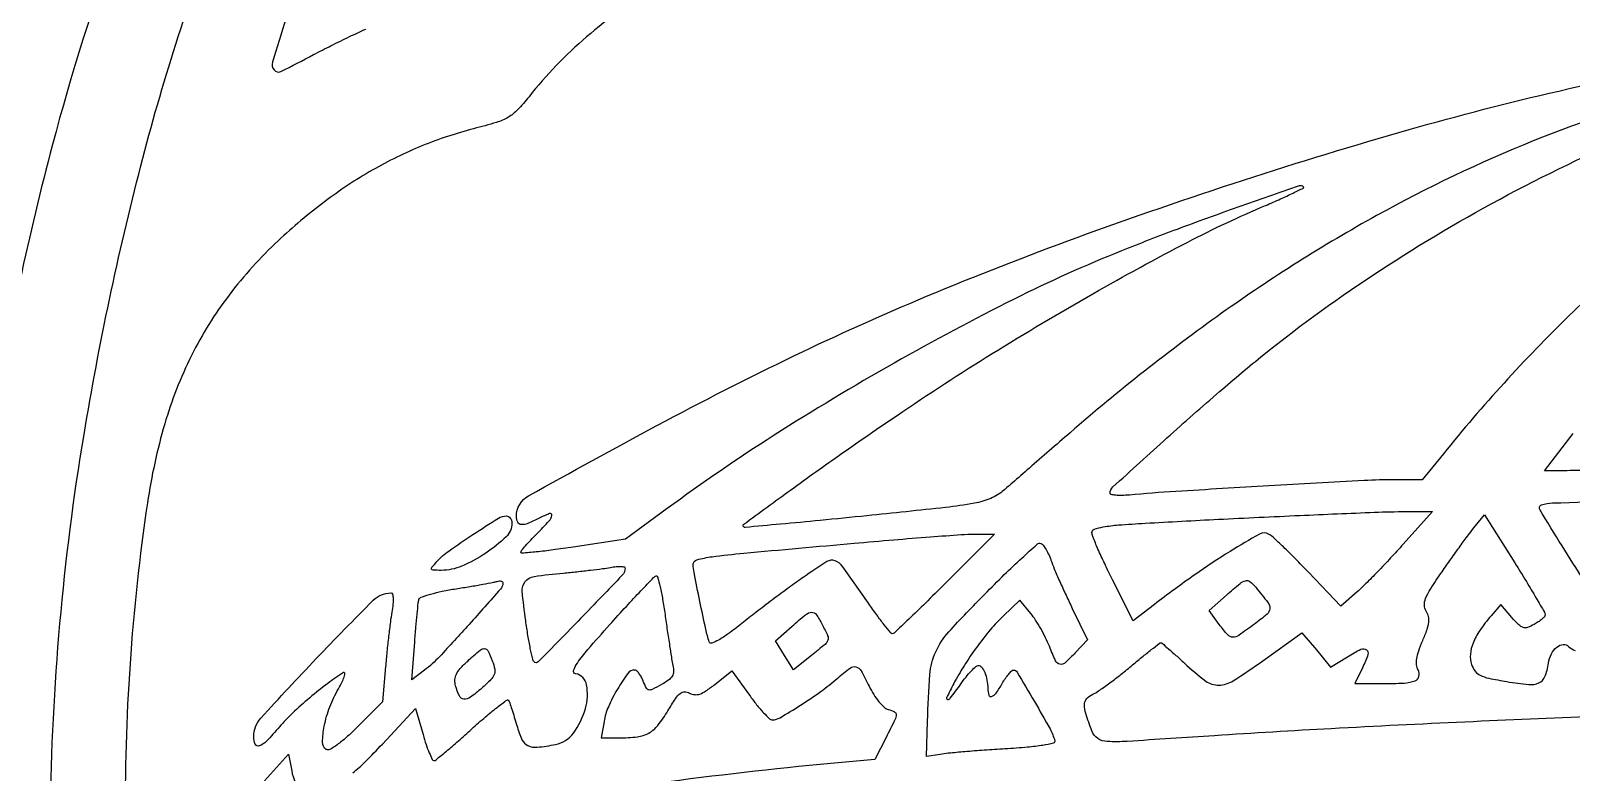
# Model space of a CAD drawing. Header units: millimetres. Extents: x 7 to 202, y 10 to 284.
# Drawn here: x 58.9 to 70.53, y 76.53 to 82.13 of the extents above; entities that cross this region are included whole.
import ezdxf

# ---------------------------------------------------------------- set-up
doc = ezdxf.new("R2010")
doc.units = ezdxf.units.MM
doc.layers.add('CUT', color=1, linetype='Continuous')
doc.layers.add('ENGRAVE', color=7, linetype='Continuous')

msp = doc.modelspace()

# ---------------------------------------------------------------- linework, layer by layer
at = {"layer": 'CUT'}
msp.add_circle((77.5, 76), 20, dxfattribs=at)
at = {"layer": 'ENGRAVE', "extrusion": (0, 0, -1)}
for points in [[(-32.411, 127.361, -0.000002), (-32.398, 124.768, -0.000205)], [(-77.201, 105.963, 0.000018), (-68.269, 105.993, 0.000035), (-59.395, 106.023, 0.092839)], [(-71.757, 56.849, 0.05031), (-68.25, 58.267, 0.050036), (-65.081, 60.365, 0.045234), (-62.273, 63.117, 0.039894), (-60.412, 65.694, 0.039431), (-58.977, 68.543, 0.039455), (-58.007, 71.58, 0.040054), (-57.532, 74.717, 0.015781), (-57.506, 75.382, 0.005868), (-57.511, 76.317, 0.00584), (-57.537, 77.249, 0.016497), (-57.584, 77.899, 0.033804), (-58.119, 80.955, 0.038207), (-59.049, 83.783, 0.038966), (-60.377, 86.389, 0.038007), (-62.104, 88.78, 0.042124), (-64.649, 91.324, 0.044845), (-67.535, 93.346, 0.045322), (-70.705, 94.804, 0.044887)], [(-70.988, 94.108, -0.032455), (-68.886, 93.201, -0.031304), (-66.893, 92.021, -0.041615), (-64.174, 89.821, -0.044448), (-61.923, 87.246, -0.045413), (-60.203, 84.368, -0.047506), (-59.061, 81.269, -0.022557), (-58.614, 79.203, -0.025379), (-58.376, 77.184, -0.026237), (-58.349, 75.214, -0.028035), (-58.531, 73.297, -0.050307), (-59.467, 69.648, -0.047999), (-61.123, 66.198, -0.047612), (-63.421, 63.102, -0.04781), (-66.261, 60.501, -0.054787), (-69.624, 58.502, -0.053836), (-73.36, 57.266, -0.052978)], [(-71.889, 58.453, 0.044188), (-69.065, 59.618, 0.044295), (-66.496, 61.258, 0.042822), (-64.224, 63.342, 0.014695), (-63.231, 64.489, 0.018927), (-62.391, 65.603, 0.019062), (-61.642, 66.77, 0.015274), (-60.924, 68.079, 0.040872), (-59.866, 70.658, 0.0403), (-59.235, 73.387, 0.039829), (-59.045, 76.213, 0.037972), (-59.299, 79.08, 0.021879), (-59.728, 81.109, 0.027891), (-60.308, 82.932, 0.028903), (-61.066, 84.626, 0.026779), (-62.033, 86.265, 0.055464), (-64.587, 89.317, 0.053688), (-67.777, 91.771, 0.053561), (-71.423, 93.494, 0.054671)], [(-63.633, 82.473, -0.040102), (-63.093, 82.082, -0.048232), (-62.659, 81.631, 0.022385), (-62.572, 81.531, 0.0715), (-62.503, 81.476, 0.05724), (-62.413, 81.437, 0.010812), (-62.241, 81.389, -0.034142), (-61.851, 81.259, -0.032626), (-61.476, 81.076, -0.03134), (-61.115, 80.837, -0.026621), (-60.765, 80.543, -0.04236), (-60.394, 80.132, -0.046824), (-60.111, 79.676, -0.044881), (-59.908, 79.159, -0.033909), (-59.778, 78.563, -0.039468), (-59.611, 76.124, -0.036774)], [(-60.823, 82.219, -0.004318), (-60.722, 81.893, -0.242689), (-60.734, 81.833, -0.356036), (-60.785, 81.821, -0.007366), (-61.033, 81.949, 0.005674), (-61.166, 82.017, 0.005265), (-61.304, 82.085, 0.005257), (-61.428, 82.142, 0.017606)], [(-71.418, 81.68, -0.035512), (-70.241, 81.297, -0.030034), (-69.059, 80.733, -0.028381), (-67.889, 79.995, -0.024287), (-66.744, 79.092, 0.000192), (-66.587, 78.956, 0.000218), (-66.437, 78.825, 0.000198), (-66.309, 78.714, 0.001207), (-66.243, 78.657, 0.077477), (-66.146, 78.597, 0.054081), (-66.022, 78.56, 0.01895), (-65.804, 78.528, 0.001438), (-65.21, 78.465, 0.001102), (-64.858, 78.43, 0.001807), (-64.558, 78.402, 0.000186), (-64.291, 78.377, 0.196319), (-64.28, 78.381, 0.490284), (-64.281, 78.402, 0.000758), (-64.634, 78.66, 0.004586), (-65.019, 78.935, 0.003658), (-65.438, 79.224, 0.010264), (-66.157, 79.691, 0.009411), (-66.916, 80.142, 0.009797), (-67.633, 80.533, 0.019344), (-68.22, 80.809, -0.004873), (-68.334, 80.859, -0.008378), (-68.428, 80.903, -0.003025), (-68.506, 80.941, -0.511048), (-68.507, 80.949, -0.28755), (-68.474, 80.957, -0.00078), (-68.012, 80.796, -0.004866), (-67.552, 80.629, -0.006257), (-67.132, 80.466, -0.020343), (-66.322, 80.102, -0.013165), (-65.415, 79.618, -0.012947), (-64.509, 79.073, -0.016339), (-63.703, 78.52), (-63.387, 78.288), (-62.993, 78.228, 0.004826), (-62.841, 78.207, 0.008131), (-62.714, 78.192, 0.002669), (-62.606, 78.182, 0.440131), (-62.598, 78.19, 0.170935), (-62.603, 78.202, 0.007489), (-62.633, 78.239, 0.011968), (-62.672, 78.282, 0.008186), (-62.717, 78.328, -0.010217), (-62.811, 78.426, -0.146342), (-62.832, 78.468, -0.576579), (-62.815, 78.482, -0.030416), (-62.737, 78.447, 0.019662), (-62.65, 78.407, 0.118529), (-62.601, 78.399, 0.267929), (-62.574, 78.417, 0.113072), (-62.564, 78.46, 0.271868), (-62.656, 78.616, 0.004026), (-63.624, 79.146, 0.011006), (-64.663, 79.675, 0.013328), (-65.661, 80.123, 0.011439), (-66.798, 80.568, 0.008902), (-68.054, 81.001, 0.008982), (-69.306, 81.383, 0.012746), (-70.434, 81.674, 0.011296), (-71.693, 81.936, 0.009447)], [(-71.016, 80.442, -0.014655), (-70.513, 79.977, -0.014247), (-70.021, 79.468, -0.014528), (-69.563, 78.934), (-69.404, 78.737), (-69.198, 78.737, -0.013562), (-68.964, 78.731, -0.000784), (-68.246, 78.691, -0.001106), (-67.544, 78.649, -0.007224), (-67.192, 78.622, 0.016791), (-67.136, 78.619, 0.028051), (-67.089, 78.62, 0.027741), (-67.054, 78.626, 0.356899), (-67.047, 78.635, 0.211096), (-67.068, 78.683, 0.001017), (-67.476, 79.053, 0.005152), (-67.874, 79.405, 0.009402), (-68.207, 79.683, 0.024626), (-69.088, 80.321, 0.022512), (-70.053, 80.891, 0.022066), (-71.086, 81.382, 0.021382)], [(-70.716, 65.399), (-70.173, 65.409, 0.005982), (-69.956, 65.416, 0.007344), (-69.754, 65.427, 0.006218), (-69.585, 65.441, 0.051636), (-69.51, 65.457, 0.089471), (-69.39, 65.519, 0.010691), (-69.158, 65.707, 0.006627), (-68.924, 65.91, 0.213648), (-68.894, 65.977, 0.414036), (-68.922, 66.005, 0.000023), (-72.955, 66.007, 0.000044), (-76.966, 66.009, 0.142368)], [(-70.653, 78.809, 0.010066), (-70.475, 78.806), (-70.328, 78.806), (-70.543, 79.088, 0.025231)], [(-70.626, 77.978, 0.007949), (-70.459, 78.238, 0.004266), (-70.291, 78.513, 0.48096), (-70.305, 78.548, 0.07001), (-70.388, 78.562, 0.00025), (-71.394, 78.598, 0.001339)], [(-70.709, 76.95, -0.001914), (-69.726, 76.907, -0.001899), (-68.717, 76.857, -0.002808), (-67.834, 76.804, 0.000699), (-67.176, 76.761, 0.025497), (-67.025, 76.76, 0.140885), (-66.954, 76.783, 0.153278), (-66.909, 76.84, 0.013175), (-66.863, 76.971, 0.084213), (-66.853, 77.04, 0.175273), (-66.871, 77.084, 0.106347), (-66.916, 77.118, -0.043128), (-66.959, 77.142, -0.007938), (-67.034, 77.195, -0.008473), (-67.119, 77.26, -0.007622), (-67.206, 77.33, 0.00307), (-67.287, 77.397, 0.004827), (-67.358, 77.454, 0.001445), (-67.42, 77.502, 0.166178), (-67.43, 77.506, 0.176837), (-67.439, 77.502, 0.002231), (-67.488, 77.461, 0.006207), (-67.544, 77.411, 0.003988), (-67.608, 77.353, -0.02566), (-67.769, 77.217, -0.170494), (-67.868, 77.186, -0.134971), (-67.976, 77.219, -0.013998), (-68.2, 77.37), (-68.495, 77.581), (-68.604, 77.452), (-68.712, 77.322), (-68.839, 77.401, 0.022326), (-68.941, 77.457, 0.282628), (-68.982, 77.453, 0.329128), (-68.994, 77.417, 0.026614), (-68.952, 77.317), (-68.895, 77.198), (-69.097, 77.198, -0.011782), (-69.267, 77.202, -0.07827), (-69.35, 77.219, -0.248068), (-69.379, 77.252, -0.18455), (-69.373, 77.301, 0.098474), (-69.361, 77.339, 0.063303), (-69.363, 77.386, 0.044842), (-69.377, 77.444, 0.017902), (-69.407, 77.522, -0.014952), (-69.44, 77.606, -0.056377), (-69.453, 77.661, -0.088451), (-69.451, 77.704, -0.081491), (-69.434, 77.745, 0.132067), (-69.42, 77.79, 0.103915), (-69.429, 77.84, 0.047758), (-69.466, 77.912, 0.007759), (-69.553, 78.043, 0.00311), (-69.621, 78.139, 0.002974), (-69.69, 78.236, 0.002946), (-69.752, 78.321, 0.010649), (-69.793, 78.374), (-69.873, 78.472), (-70.102, 78.109, 0.003346), (-70.19, 77.968, 0.005128), (-70.264, 77.844, 0.001937), (-70.326, 77.737, 0.131144), (-70.331, 77.717, 0.17962), (-70.326, 77.703, 0.0344), (-70.307, 77.684, 0.032732), (-70.28, 77.663, 0.025024), (-70.248, 77.644, 0.041481), (-70.198, 77.622, 0.160042), (-70.165, 77.622, 0.119593), (-70.132, 77.642, 0.018778), (-70.081, 77.697), (-69.996, 77.795), (-69.924, 77.71, -0.026002), (-69.838, 77.599, -0.055189), (-69.787, 77.503, -0.073582), (-69.767, 77.419, -0.102852), (-69.776, 77.342, -0.081593), (-69.802, 77.292, -0.118467), (-69.841, 77.261, -0.062031), (-69.907, 77.238, -0.009811), (-70.043, 77.213, -0.017204), (-70.208, 77.191, -0.128807), (-70.285, 77.203, -0.199765), (-70.33, 77.25, -0.051595), (-70.357, 77.351, 0.075684), (-70.379, 77.422, 0.103925), (-70.421, 77.474, 0.151853), (-70.468, 77.493, 0.222998), (-70.509, 77.478, -0.113284), (-70.559, 77.447, -0.161546)], [(-61.328, 76.523, -0.029283), (-61.423, 76.607, -0.009622), (-61.552, 76.741), (-61.802, 77.009), (-61.859, 76.812, -0.010874), (-61.882, 76.737, -0.017106), (-61.906, 76.674, -0.011383), (-61.929, 76.624, -0.291672), (-61.941, 76.616, -0.171789), (-61.957, 76.622, -0.002638), (-62.035, 76.687, -0.006715), (-62.126, 76.764, -0.004351), (-62.228, 76.856, 0.007697), (-62.33, 76.946, 0.013166), (-62.418, 77.018, 0.007003), (-62.492, 77.073, 0.450782), (-62.505, 77.07, 0.044459), (-62.513, 77.052, 0.003571), (-62.529, 77.004, 0.004801), (-62.548, 76.945, 0.003667), (-62.567, 76.881, -0.036852), (-62.606, 76.774, -0.174565), (-62.651, 76.729, -0.141797), (-62.72, 76.717, -0.021652), (-62.86, 76.738, -0.187037), (-62.994, 76.824, -0.089933), (-63.085, 77.009, -0.110929), (-63.094, 77.189, -0.319761), (-63.011, 77.272, 0.458869), (-62.996, 77.297, 0.07312), (-63.024, 77.353, 0.026379), (-63.103, 77.455, 0.004294), (-63.268, 77.642, 0.002786), (-63.394, 77.781, 0.004299), (-63.504, 77.899, 0.001474), (-63.6, 77.999, 0.121639), (-63.618, 78.011, 0.430145), (-63.63, 78.004, 0.008992), (-63.649, 77.929, 0.01507), (-63.668, 77.834, 0.00885), (-63.686, 77.72, -0.002138), (-63.703, 77.599, -0.002432), (-63.721, 77.483, -0.002206), (-63.736, 77.385, -0.013598), (-63.746, 77.334, 0.060212), (-63.751, 77.288, 0.129914), (-63.741, 77.254, 0.101981), (-63.713, 77.224, 0.028693), (-63.66, 77.19, 0.011173), (-63.59, 77.153, 0.163776), (-63.564, 77.15, 0.234952), (-63.545, 77.164, 0.025035), (-63.522, 77.216, -0.033355), (-63.507, 77.248, -0.042815), (-63.489, 77.275, -0.048742), (-63.471, 77.295, -0.178907), (-63.455, 77.3, -0.240572), (-63.405, 77.275, -0.023235), (-63.327, 77.156, -0.029511), (-63.258, 77.022, -0.063747), (-63.226, 76.912), (-63.205, 76.787), (-63.338, 76.787, -0.029088), (-63.477, 76.796, -0.096911), (-63.564, 76.824, -0.099754), (-63.632, 76.882, -0.031875), (-63.708, 76.992, 0.011531), (-63.765, 77.083, 0.07605), (-63.801, 77.123, 0.171737), (-63.834, 77.135, 0.123822), (-63.872, 77.125, -0.101275), (-63.91, 77.114, -0.106363), (-63.948, 77.119, -0.065728), (-63.995, 77.143, -0.017786), (-64.063, 77.192), (-64.19, 77.293), (-64.324, 77.109, -0.012781), (-64.378, 77.038, -0.01826), (-64.43, 76.978, -0.014363), (-64.475, 76.932, -0.19286), (-64.497, 76.924, -0.134402), (-64.555, 76.94, -0.008377), (-64.708, 77.034, -0.013473), (-64.865, 77.14, -0.024193), (-64.986, 77.236, 0.018033), (-65.083, 77.315, 0.225474), (-65.128, 77.324, 0.207251), (-65.166, 77.295, 0.015121), (-65.228, 77.177, -0.027563), (-65.262, 77.115, -0.031201), (-65.301, 77.061, -0.032796), (-65.34, 77.019, -0.124802), (-65.371, 77.002, 0.048773), (-65.42, 76.984, 0.308947), (-65.432, 76.963, 0.094566), (-65.422, 76.925, 0.003346), (-65.355, 76.79), (-65.271, 76.625), (-65.021, 76.602, -0.00955), (-63.713, 76.456, -0.008839)], [(-60.662, 76.463), (-60.843, 76.665), (-60.867, 76.538, -0.066374), (-60.894, 76.454, -0.207196)]]:
    msp.add_lwpolyline(points, format="xyb", dxfattribs=at)
for points in [[(-62.53, 78.41, 0.20325), (-62.486, 78.307, 0.044895), (-62.334, 78.184, 0.046113), (-62.151, 78.085, 0.101582), (-61.995, 78.053, 0.00963), (-61.936, 78.054, 0.281101), (-61.924, 78.062, 0.290604), (-61.926, 78.076, 0.010117), (-61.964, 78.12, 0.054236), (-62.053, 78.199, 0.009861), (-62.236, 78.324, 0.006081), (-62.428, 78.446, 0.13958), (-62.49, 78.464, 0.130933), (-62.505, 78.46, 0.100638), (-62.518, 78.448, 0.088339), (-62.527, 78.431, 0.074232)], [(-69.26, 78.25, 0.005097), (-69.165, 78.147, 0.004638), (-69.066, 78.042, 0.004644), (-68.976, 77.951, 0.014932), (-68.913, 77.892), (-68.789, 77.782), (-68.544, 78.04, -0.005218), (-68.446, 78.141, -0.006845), (-68.355, 78.23, -0.005154), (-68.277, 78.304, -0.062787), (-68.243, 78.327, -0.256062), (-68.175, 78.327, -0.010386), (-67.953, 78.196, -0.015659), (-67.686, 78.02, -0.009536), (-67.382, 77.796), (-67.221, 77.672), (-67.065, 77.982, 0.005727), (-67.006, 78.104, 0.007998), (-66.955, 78.214, 0.005195), (-66.916, 78.308, 0.097747), (-66.91, 78.339, 0.318874), (-66.927, 78.364, 0.040613), (-66.995, 78.381, 0.024063), (-67.11, 78.396, 0.005121), (-67.312, 78.409, 0.001803), (-67.864, 78.439, 0.001302), (-68.479, 78.468, 0.000956), (-69.044, 78.492, 0.009418), (-69.282, 78.497), (-69.482, 78.498)], [(-65.798, 77.95, 0.002519), (-65.652, 77.806, 0.004035), (-65.527, 77.685, 0.000921), (-65.416, 77.579, 0.191555), (-65.402, 77.574, 0.227119), (-65.39, 77.58, 0.003566), (-65.341, 77.642, 0.008647), (-65.285, 77.716, 0.005522), (-65.222, 77.805, -0.003685), (-65.029, 78.079, -0.143792), (-64.97, 78.125, -0.240158), (-64.907, 78.119, -0.012189), (-64.73, 78, -0.004851), (-64.624, 77.924, -0.002764), (-64.498, 77.831, -0.002759), (-64.372, 77.735, -0.004563), (-64.266, 77.652, 0.009876), (-64.164, 77.574, 0.029055), (-64.09, 77.526, 0.044148), (-64.039, 77.503, 0.422187), (-64.02, 77.512, 0.024183), (-63.994, 77.608, 0.003021), (-63.949, 77.819, 0.00194), (-63.905, 78.037, 0.049327), (-63.899, 78.098, 0.339922), (-63.926, 78.133, 0.032128), (-64.041, 78.156, 0.010076), (-64.281, 78.183, 0.00045), (-65.113, 78.258, 0.001625), (-65.413, 78.284, 0.002052), (-65.69, 78.306, 0.001625), (-65.923, 78.323, 0.016511), (-66.02, 78.326), (-66.173, 78.327)], [(-66.6, 78.13, -0.013328), (-66.625, 78.065, -0.004314), (-66.666, 77.97, -0.004298), (-66.714, 77.865, -0.004816), (-66.761, 77.764), (-66.876, 77.527), (-66.784, 77.431, 0.01803), (-66.704, 77.353, 0.250183), (-66.666, 77.344, 0.226576), (-66.635, 77.37, 0.014942), (-66.588, 77.48, -0.021272), (-66.56, 77.543, -0.014388), (-66.523, 77.613, -0.014513), (-66.484, 77.678, -0.027868), (-66.448, 77.727), (-66.364, 77.829), (-66.241, 77.71, -0.026541), (-66.143, 77.605, -0.016746), (-66.04, 77.474, -0.016531), (-65.944, 77.332, -0.021999), (-65.866, 77.198, -0.00546), (-65.812, 77.091, -0.523257), (-65.82, 77.078, -0.261919), (-65.84, 77.087, -0.004278), (-65.918, 77.192, 0.013052), (-65.959, 77.247, 0.018586), (-65.999, 77.293, 0.014802), (-66.034, 77.328, 0.191838), (-66.051, 77.334, 0.23257), (-66.077, 77.322, 0.066291), (-66.101, 77.281, 0.054412), (-66.117, 77.224, 0.043666), (-66.123, 77.161, -0.077085), (-66.131, 77.111, -0.419997), (-66.152, 77.1, -0.159398), (-66.186, 77.125, -0.023442), (-66.232, 77.198, 0.018818), (-66.257, 77.237, 0.026076), (-66.282, 77.27, 0.024732), (-66.304, 77.294, 0.198395), (-66.318, 77.3, 0.262397), (-66.345, 77.284, 0.002115), (-66.475, 77.063, 0.005674), (-66.593, 76.855, 0.061175), (-66.629, 76.766, 0.419239), (-66.618, 76.747, 0.02023), (-66.54, 76.731, 0.01909), (-66.424, 76.717, 0.006394), (-66.253, 76.704, -0.002654), (-66.097, 76.694, -0.003094), (-65.95, 76.683, -0.002744), (-65.825, 76.671, -0.01866), (-65.763, 76.663), (-65.661, 76.646), (-65.668, 76.913, 0.012998), (-65.686, 77.267, 0.086461), (-65.73, 77.437, 0.079541), (-65.829, 77.589, 0.010105), (-66.1, 77.873, 0.004467), (-66.248, 78.021, 0.006936), (-66.38, 78.145, 0.002662), (-66.494, 78.249, 0.185567), (-66.517, 78.258, 0.218295), (-66.534, 78.251, 0.034914), (-66.557, 78.221, 0.033177), (-66.58, 78.179, 0.023553)], [(-63.385, 78.071, 0.193228), (-63.363, 78.016, 0.001736), (-63.049, 77.69, 0.001231), (-62.728, 77.361, 0.431909), (-62.697, 77.362, 0.130072), (-62.687, 77.381, 0.004854), (-62.669, 77.463, 0.008504), (-62.651, 77.561, 0.005848), (-62.634, 77.673, 0.013084), (-62.608, 77.895, 0.191768), (-62.63, 77.968, 0.191565), (-62.697, 78.007, 0.013052), (-62.919, 78.033, -0.003259), (-63.021, 78.043, -0.003075), (-63.124, 78.055, -0.003056), (-63.215, 78.066, -0.010699), (-63.274, 78.075, 0.019436), (-63.317, 78.081, 0.033191), (-63.353, 78.082, 0.037702), (-63.379, 78.079, 0.360063)], [(-62.462, 77.957, 0.183092), (-62.444, 77.912, 0.001792), (-62.207, 77.645, 0.005096), (-61.983, 77.401, 0.040567), (-61.87, 77.299), (-61.775, 77.225), (-61.796, 77.511, 0.00271), (-61.805, 77.623, 0.00374), (-61.814, 77.723, 0.002381), (-61.823, 77.808, 0.045276), (-61.828, 77.834, 0.241664), (-61.844, 77.85, 0.013339), (-61.915, 77.873, 0.018223), (-62.004, 77.895, 0.012101), (-62.108, 77.914, -0.002041), (-62.214, 77.931, -0.002708), (-62.31, 77.948, -0.001926), (-62.39, 77.963, -0.027026), (-62.419, 77.97, 0.053128), (-62.435, 77.973, 0.090273), (-62.449, 77.971, 0.131184), (-62.458, 77.966, 0.194743)], [(-68.146, 77.925, 0.010684), (-68.238, 77.81, 0.173335), (-68.252, 77.763, 0.211054), (-68.232, 77.722, 0.016807), (-68.136, 77.646, 0.008697), (-68.018, 77.562, 0.149716), (-67.973, 77.548, 0.217091), (-67.936, 77.565, 0.020983), (-67.871, 77.645), (-67.794, 77.75), (-67.925, 77.866, 0.007223), (-68.028, 77.954, 0.109186), (-68.069, 77.975, 0.240083), (-68.102, 77.968, 0.049084)], [(-61.623, 77.737, -0.011065), (-61.612, 77.663, -0.003851), (-61.599, 77.556, -0.003823), (-61.586, 77.438, -0.004447), (-61.576, 77.326), (-61.554, 77.06), (-61.361, 76.868, 0.013408), (-61.279, 76.79, 0.027114), (-61.21, 76.735, 0.02919), (-61.155, 76.7, 0.271433), (-61.128, 76.701, 0.267029), (-61.1, 76.754, 0.04263), (-61.113, 76.877, 0.041243), (-61.155, 77.022, 0.040187), (-61.22, 77.159, -0.014107), (-61.25, 77.215, -0.037838), (-61.267, 77.257, -0.125959), (-61.268, 77.277, -0.525065), (-61.259, 77.281, -0.024216), (-61.14, 77.199, -0.01397), (-61.003, 77.09, -0.013973), (-60.873, 76.974, -0.024493), (-60.774, 76.87, 0.013078), (-60.676, 76.762, 0.111117), (-60.622, 76.727, 0.399616), (-60.591, 76.739, 0.10319), (-60.58, 76.796, 0.186533), (-60.634, 76.937, 0.006101), (-61.053, 77.386, 0.005868), (-61.483, 77.827, 0.198878), (-61.616, 77.882, 0.333304), (-61.628, 77.873, 0.058128), (-61.633, 77.843, 0.039491), (-61.632, 77.797, 0.017255)], [(-64.873, 77.644, 0.014414), (-64.914, 77.559, 0.190951), (-64.915, 77.525, 0.134527), (-64.894, 77.494, 0.005959), (-64.791, 77.409), (-64.657, 77.302), (-64.588, 77.411), (-64.519, 77.52), (-64.645, 77.631, 0.010802), (-64.749, 77.719, 0.156943), (-64.793, 77.736, 0.261318), (-64.828, 77.719, 0.032324)], [(-62.382, 77.369, 0.039386), (-62.4, 77.307, 0.144536), (-62.397, 77.267, 0.104572), (-62.371, 77.228, 0.015697), (-62.302, 77.163, 0.023107), (-62.216, 77.094, 0.180169), (-62.167, 77.081, 0.266651), (-62.133, 77.105, 0.04945), (-62.105, 77.18, 0.071711), (-62.1, 77.228, 0.102448), (-62.111, 77.269, 0.073628), (-62.14, 77.312, 0.022476), (-62.196, 77.368, 0.008491), (-62.289, 77.45, 0.175409), (-62.323, 77.462, 0.289711), (-62.349, 77.447, 0.022875)]]:
    msp.add_lwpolyline(points, format="xyb", close=True, dxfattribs=at)

doc.saveas('drawing.dxf')
